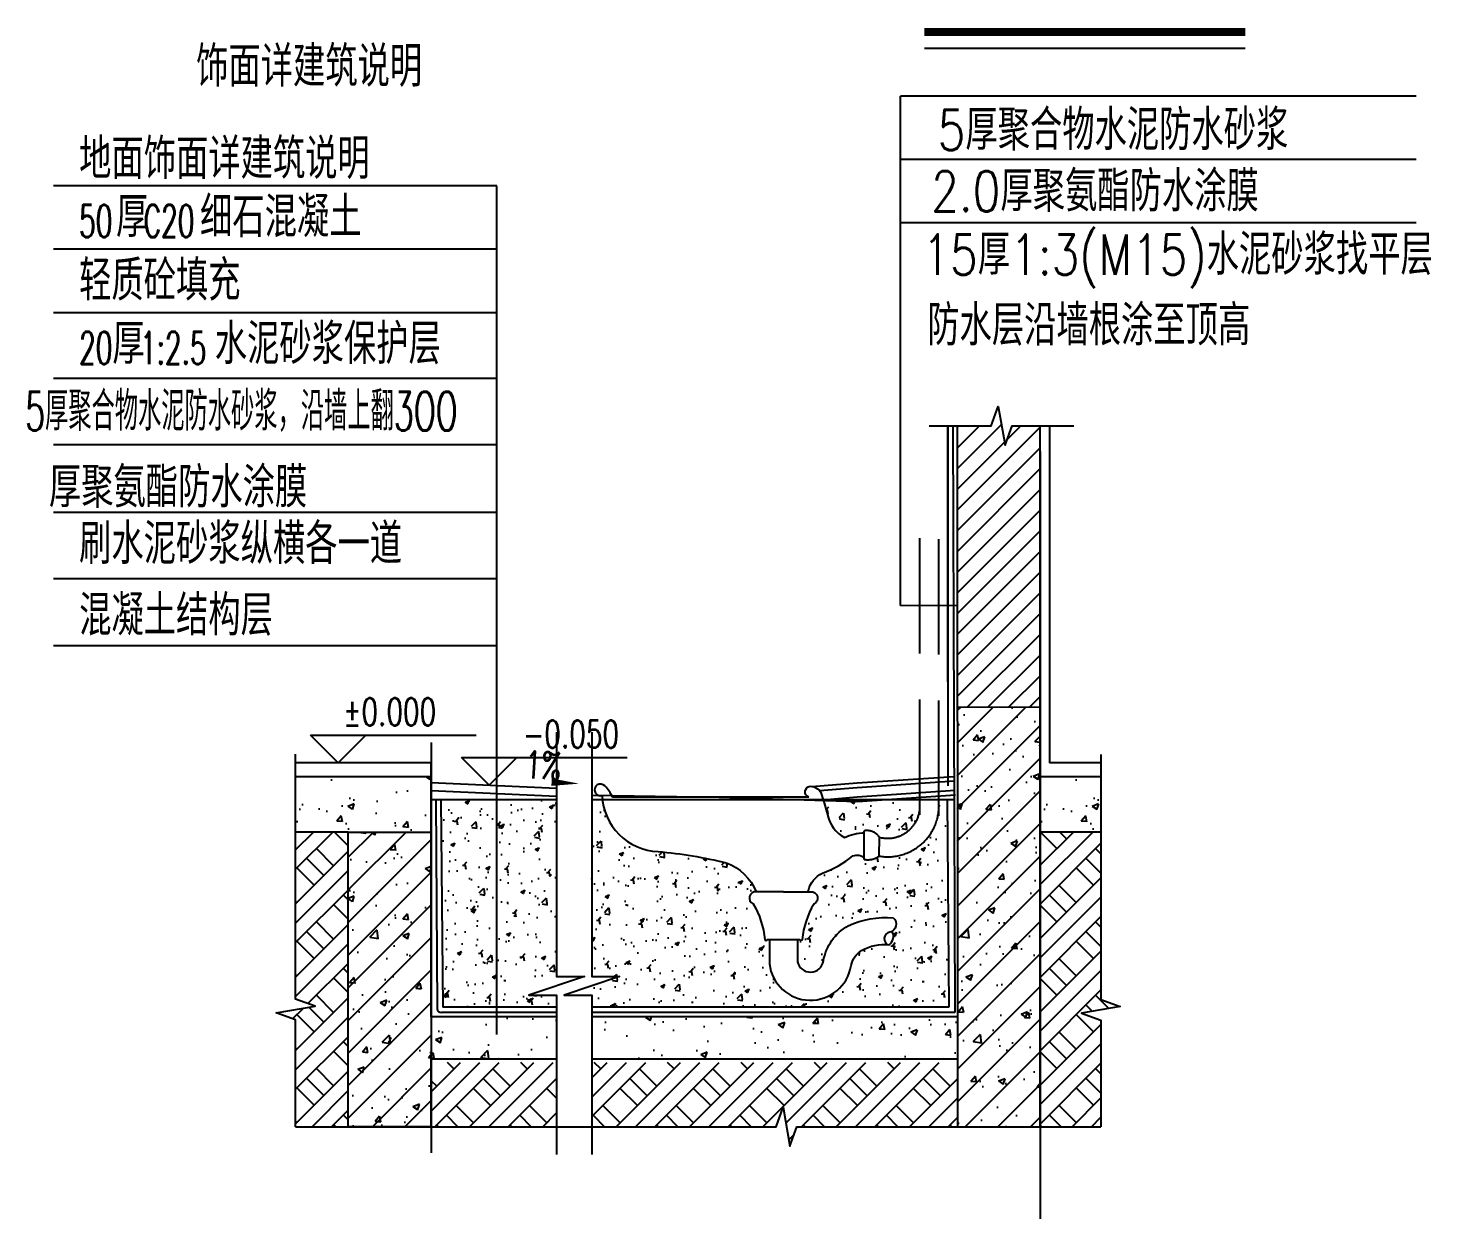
# Model space of a CAD drawing. Extents: x -446699 to 757189, y -606167 to -103070.
# Drawn here: x -173488 to -170448, y -409224 to -406643 of the extents above; entities that cross this region are included whole.
import ezdxf

# ---------------------------------------------------------------- set-up
doc = ezdxf.new("R2010")
doc.units = 0
doc.header["$LTSCALE"] = 1000
doc.header["$MEASUREMENT"] = 0
doc.linetypes.add('DASH', pattern=[0.35, 0.25, -0.1])
for name, color, linetype in [('08', 8, 'Continuous'), ('8', 8, 'Continuous'), ('9', 9, 'Continuous'), ('AXIS', 3, 'Continuous'), ('DIM_ELEV', 3, 'Continuous'), ('DIM_SYMB', 3, 'Continuous'), ('DOTE', 1, 'Continuous'), ('PUB_DIM', 3, 'Continuous'), ('PUB_TEXT', 7, 'Continuous'), ('WALL', 4, 'Continuous'), ('填充', 8, 'Continuous'), ('看线', 6, 'Continuous')]:
    doc.layers.add(name, color=color, linetype=linetype)
doc.styles.add('_TCH_DIM', font='SIMPLEX', dxfattribs={"bigfont": 'GBCBIG'})
doc.styles.add('天正', font='simplex8.shx', dxfattribs={"width": 0.8, "bigfont": 'hztxt.shx'})
pattern_1 = [(50, (-1432771.02, -576778.714), (91.0923345, -7.9695428), [9.525, -104.775]), (355, (-1432771.02, -576778.71), (-17.621413, 95.5283214), [7.62, -83.82]), (100.451, (-1432763.43, -576779.38), (73.471251, 87.558344), [8.095, -89.045]), (46.1842, (-1432771.02, -576753.31), (135.53952, -21.021164), [14.2875, -157.1625]), (96.6356, (-1432759.73, -576755.07), (118.702117, 123.712778), [12.1425, -133.5675]), (351.184, (-1432771.02, -576753.31), (118.702303, 123.712559), [11.43, -125.73]), (21, (-1432758.32, -576759.664), (75.80744, -51.1327593), [9.525, -104.775]), (326, (-1432758.32, -576759.66), (30.901014, 92.093983), [7.62, -83.82]), (71.4514, (-1432752.005, -576763.925), (106.7082454, 40.961429), [8.095, -89.045]), (37.5, (-1432771.022, -576778.714), (1.5443016, 42.2775194), [0, -82.804, 0, -85.09, 0, -84.1375]), (7.5, (-1432771.022, -576778.714), (33.4098313, 50.0902874), [0, -48.514, 0, -80.899, 0, -32.0675]), (327.5, (-1432799.343, -576778.714), (67.7952976, -2.864372), [0, -31.75, 0, -99.06, 0, -131.445]), (317.5, (-1432812.043, -576778.714), (74.0645907, 12.7132455), [0, -41.275, 0, -65.786, 0, -93.345])]

# ---------------------------------------------------------------- blocks, each defined once
blk = doc.blocks.new('A$C86594536')
at = {"linetype": 'DASH'}
for p, q in [((705.3, 483), (705.3, 1089.3)), ((745.9, 480.9), (745.9, 1087.2)), ((617, 393.9), (617.9, 434.6))]:
    blk.add_line(p, q, dxfattribs=at)
for p, q in [((464.4, 521.4), (38.6, 521.4)), ((584.6, 386.8), (584.6, 448.8)), ((374, 213.1), (445.1, 213.1))]:
    blk.add_line(p, q)
for points in [[(746.1, 496.6, -0.447155), (617, 393.9, -0.399621)], [(705.3, 496.6, -0.461066), (617.9, 434.6, -7.531578)], [(584.6, 448.8, -0.282964), (617.9, 434.6, -0.109279)], [(584.3, 386.8, 0.207005), (617, 393.9, 0.244222)]]:
    blk.add_lwpolyline(points, format="xyb", dxfattribs=at)
for points in [[(409.5, 316.7), (350.6, 316.7, 0.833833), (343.5, 290.3, -0.114684), (368.9, 213.1, 0.914346), (374, 213.1)], [(409.5, 316.7), (468.5, 316.7, -0.833833), (475.6, 290.3, 0.114684), (450.2, 213.1, -0.914346), (445.1, 213.1)], [(440, 213.1), (440, 165, 0.840809), (495.9, 166.8, -0.220309), (549.8, 243, -0.124884), (647.3, 260.3)], [(647.3, 260.3, -0.596526), (640.2, 228.7, 0.846514), (638.2, 201.3, 0.359148), (645.2, 231, -3.00203)], [(379, 213.1), (379, 160.5, 0.870749), (556, 156.4, -0.207932), (578.7, 189.3, -0.166888), (638.2, 201.3)]]:
    blk.add_lwpolyline(points, format="xyb")
at = {"layer": 'WALL'}
for points in [[(38.6, 521.4, 0.116062), (22.3, 545.8, 0.853199), (1, 532.6, 0.414214), (16.2, 525.5, 0.391873), (138.2, 403.6, -0.039653), (285.5, 379.2, -0.207988), (350.6, 316.7)], [(464.4, 521.4, -0.787367), (467.2, 545.3, -0.343113), (492.9, 525.1, 0.008139), (505, 483.8, 0.229251), (541.6, 434, -0.116501), (584.6, 444.2)], [(463.1, 316.7, -0.00397), (463.4, 319.2, -0.228721), (493.9, 356.8, 0.085904), (559.9, 394.4, -0.278038), (584.6, 390.4)]]:
    blk.add_lwpolyline(points, format="xyb", dxfattribs=at)

msp = doc.modelspace()

# ---------------------------------------------------------------- hatches: boundary and pattern name
h = msp.add_hatch()
h.set_pattern_fill('混凝土', color=8, scale=20)
h.set_pattern_definition([(50, (-1447386.02, -580735.71), (143.452037, -12.550427), [15, -165]), (355, (-1447386.02, -580735.71), (-27.750267, 150.438427), [12, -132]), (100.4514, (-1447374.07, -580736.76), (115.701876, 137.887908), [12.748038, -140.228422]), (46.1842, (-1447386.02, -580695.71), (213.44821, -33.103803), [22.5, -247.5]), (96.6356, (-1447368.24, -580698.47), (186.93254, 194.823574), [19.122058, -210.3426]), (351.1842, (-1447386.02, -580695.71), (186.93239, 194.82372), [18, -198]), (21, (-1447366.02, -580705.71), (119.38141, -80.523778), [15, -165]), (326, (-1447366.02, -580705.71), (48.663066, 145.030009), [12, -132]), (71.4514, (-1447356.07, -580712.42), (168.044526, 64.5061), [12.748038, -140.228422]), (37.5, (-1447386.02, -580735.714), (2.431971, 66.5787708), [0, -130.4, 0, -134, 0, -132.5]), (7.5, (-1447386.02, -580735.714), (52.6139075, 78.8823424), [0, -76.4, 0, -127.4, 0, -50.5]), (327.5, (-1447430.62, -580735.714), (106.7644872, -4.5109743), [0, -50, 0, -156, 0, -207]), (317.5, (-1447450.62, -580735.71), (116.637234, 20.0209965), [0, -65, 0, -103.6, 0, -147])])
h.paths.add_polyline_path([(-172908, -408265.9), (-172908, -408385.9), (-172794.2, -408385.9), (-172614.2, -408385.9), (-172614.2, -408285.9), (-172614.2, -408265.9)])
h = msp.add_hatch()
h.set_pattern_fill('混凝土', color=8, scale=20)
h.set_pattern_definition([(50, (-1445772.62, -580735.71), (143.452037, -12.550427), [15, -165]), (355, (-1445772.62, -580735.71), (-27.750267, 150.438427), [12, -132]), (100.4514, (-1445760.67, -580736.76), (115.701876, 137.887908), [12.748038, -140.228422]), (46.1842, (-1445772.62, -580695.71), (213.44821, -33.103803), [22.5, -247.5]), (96.6356, (-1445754.83, -580698.47), (186.93254, 194.823574), [19.122058, -210.3426]), (351.1842, (-1445772.62, -580695.71), (186.93239, 194.82372), [18, -198]), (21, (-1445752.62, -580705.71), (119.38141, -80.523778), [15, -165]), (326, (-1445752.62, -580705.71), (48.663066, 145.030009), [12, -132]), (71.4514, (-1445742.67, -580712.42), (168.044526, 64.5061), [12.748038, -140.228422]), (37.5, (-1445772.62, -580735.714), (2.431971, 66.5787708), [0, -130.4, 0, -134, 0, -132.5]), (7.5, (-1445772.62, -580735.714), (52.6139075, 78.8823424), [0, -76.4, 0, -127.4, 0, -50.5]), (327.5, (-1445817.22, -580735.714), (106.7644872, -4.5109743), [0, -50, 0, -156, 0, -207]), (317.5, (-1445837.22, -580735.71), (116.637234, 20.0209965), [0, -65, 0, -103.6, 0, -147])])
h.paths.add_polyline_path([(-171294.6, -408265.9), (-171294.6, -408385.9), (-171180.8, -408385.9), (-171163, -408385.9), (-171163, -408285.9), (-171163, -408265.9)])
h = msp.add_hatch()
h.set_pattern_fill('混凝土', color=8, scale=20)
h.set_pattern_definition([(50, (-1447386.02, -580935.71), (143.452037, -12.550427), [15, -165]), (355, (-1447386.02, -580935.71), (-27.750267, 150.438427), [12, -132]), (100.4514, (-1447374.07, -580936.76), (115.701876, 137.887908), [12.748038, -140.228422]), (46.1842, (-1447386.02, -580895.71), (213.44821, -33.103803), [22.5, -247.5]), (96.6356, (-1447368.24, -580898.47), (186.93254, 194.823574), [19.122058, -210.3426]), (351.1842, (-1447386.02, -580895.71), (186.93239, 194.82372), [18, -198]), (21, (-1447366.02, -580905.71), (119.38141, -80.523778), [15, -165]), (326, (-1447366.02, -580905.71), (48.663066, 145.030009), [12, -132]), (71.4514, (-1447356.07, -580912.42), (168.044526, 64.5061), [12.748038, -140.228422]), (37.5, (-1447386.02, -580935.714), (2.431971, 66.5787708), [0, -130.4, 0, -134, 0, -132.5]), (7.5, (-1447386.02, -580935.714), (52.6139075, 78.8823424), [0, -76.4, 0, -127.4, 0, -50.5]), (327.5, (-1447430.62, -580935.714), (106.7644872, -4.5109743), [0, -50, 0, -156, 0, -207]), (317.5, (-1447450.62, -580935.71), (116.637234, 20.0209965), [0, -65, 0, -103.6, 0, -147])])
h.paths.add_polyline_path([(-171473.6, -408877.4), (-171473.6, -408786.3), (-172266.1, -408786.3), (-172266.1, -408877.4)])
h.paths.add_polyline_path([(-172342.4, -408877.4), (-172342.4, -408786.3), (-172614.2, -408786.3), (-172614.2, -408877.4)])
at = {"layer": '08'}
h = msp.add_hatch(dxfattribs=at)
h.set_pattern_fill('夯实土壤', color=8, scale=20, style=0)
h.set_pattern_definition([(45, (-173503.62, -409613.78), (-79.479, 79.479), []), (45, (-173461.62, -409613.78), (-79.479, 79.479), []), (45, (-173419.62, -409613.78), (-79.479, 79.479), []), (135, (-173503.62, -409613.78), (-79.479, -79.479), [53, -59.4]), (135, (-173482.62, -409592.78), (-79.479, -79.479), [53, -59.4]), (135, (-173461.62, -409571.78), (-79.479, -79.479), [53, -59.4])])
h.paths.add_polyline_path([(-172794.2, -408385.9), (-172908, -408385.9), (-172908, -408748.2), (-172866, -408763.1), (-172950, -408777.9), (-172908, -408793.2), (-172908, -409024.5), (-172794.2, -409024.5)])
h = msp.add_hatch(dxfattribs=at)
h.set_pattern_fill('夯实土壤', color=8, scale=20, style=0)
h.set_pattern_definition([(45, (-173245.35, -409613.78), (-79.479, 79.479), []), (45, (-173203.35, -409613.78), (-79.479, 79.479), []), (45, (-173161.35, -409613.78), (-79.479, 79.479), []), (135, (-173245.35, -409613.78), (-79.479, -79.479), [53, -59.4]), (135, (-173224.35, -409592.78), (-79.479, -79.479), [53, -59.4]), (135, (-173203.35, -409571.78), (-79.479, -79.479), [53, -59.4])])
h.paths.add_polyline_path([(-171205, -408778.7), (-171121, -408763.9), (-171163, -408748.6), (-171163, -408385.9), (-171294.6, -408385.9), (-171294.6, -409024.5), (-171163, -409024.5), (-171163, -408793.6)])
h = msp.add_hatch(dxfattribs=at)
h.set_pattern_fill('夯实土壤', color=8, scale=20, style=0)
h.set_pattern_definition([(45, (-173121.35, -409614.79), (-79.479, 79.479), []), (45, (-173079.35, -409614.79), (-79.479, 79.479), []), (45, (-173037.35, -409614.79), (-79.479, 79.479), []), (135, (-173121.35, -409614.79), (-79.479, -79.479), [53, -59.4]), (135, (-173100.35, -409593.79), (-79.479, -79.479), [53, -59.4]), (135, (-173079.35, -409572.79), (-79.479, -79.479), [53, -59.4])])
h.paths.add_polyline_path([(-172266.1, -408885.6), (-172266.1, -409025.5), (-171866.9, -409025.5), (-171851.6, -408983.5), (-171836.8, -409067.5), (-171821.9, -409025.5), (-171473.6, -409025.5), (-171473.8, -408885.6)])
h.paths.add_polyline_path([(-172342.4, -409025.5), (-172342.4, -408885.6), (-172614.2, -408885.6), (-172614.2, -408885.6), (-172614.2, -409025.5)])
at = {"layer": '8'}
h = msp.add_hatch(dxfattribs=at)
h.set_pattern_fill('ANSI31', color=8, scale=20, style=0)
h.set_pattern_definition([(45, (-173144.953, -409313.782), (-22.45064, 22.45064), [])])
h.paths.add_polyline_path([(-171294.6, -407505.1), (-171355.6, -407505.1), (-171370.5, -407547.1), (-171385.3, -407463.1), (-171400.6, -407505.1), (-171474.8, -407505.1), (-171474.2, -408114.7), (-171294.6, -408114.7)])
h = msp.add_hatch(dxfattribs=at)
h.set_pattern_fill('钢筋混凝土', color=8, scale=20, style=0)
h.set_pattern_definition([(45, (-1447386.02, -580735.714), (-35.355339, 35.355339), []), (50, (-1447386.02, -580735.71), (143.452037, -12.550427), [15, -165]), (355, (-1447386.02, -580735.71), (-27.750267, 150.438427), [12, -132]), (100.4514, (-1447374.07, -580736.76), (115.701876, 137.887908), [12.748038, -140.228422]), (46.1842, (-1447386.02, -580695.71), (213.44821, -33.103803), [22.5, -247.5]), (96.6356, (-1447368.24, -580698.47), (186.93254, 194.823574), [19.122058, -210.3426]), (351.1842, (-1447386.02, -580695.71), (186.93239, 194.82372), [18, -198]), (21, (-1447366.02, -580705.71), (119.38141, -80.523778), [15, -165]), (326, (-1447366.02, -580705.71), (48.663066, 145.030009), [12, -132]), (71.4514, (-1447356.07, -580712.42), (168.044526, 64.5061), [12.748038, -140.228422]), (37.5, (-1447386.02, -580735.714), (2.431971, 66.5787708), [0, -130.4, 0, -134, 0, -132.5]), (7.5, (-1447386.02, -580735.714), (52.6139075, 78.8823424), [0, -76.4, 0, -127.4, 0, -50.5]), (327.5, (-1447430.62, -580735.714), (106.7644872, -4.5109743), [0, -50, 0, -156, 0, -207]), (317.5, (-1447450.62, -580735.71), (116.637234, 20.0209965), [0, -65, 0, -103.6, 0, -147])])
h.paths.add_polyline_path([(-171473.8, -408786.3), (-171473.6, -409024.5), (-171294.6, -409024.5), (-171294.6, -408263.3), (-171294.6, -408114.6), (-171474.3, -408114.8)])
h = msp.add_hatch(dxfattribs=at)
h.set_pattern_fill('钢筋混凝土', color=8, scale=20, style=0)
h.set_pattern_definition([(45, (-1447386.02, -580935.714), (-35.355339, 35.355339), []), (50, (-1447386.02, -580935.71), (143.452037, -12.550427), [15, -165]), (355, (-1447386.02, -580935.71), (-27.750267, 150.438427), [12, -132]), (100.4514, (-1447374.07, -580936.76), (115.701876, 137.887908), [12.748038, -140.228422]), (46.1842, (-1447386.02, -580895.71), (213.44821, -33.103803), [22.5, -247.5]), (96.6356, (-1447368.24, -580898.47), (186.93254, 194.823574), [19.122058, -210.3426]), (351.1842, (-1447386.02, -580895.71), (186.93239, 194.82372), [18, -198]), (21, (-1447366.02, -580905.71), (119.38141, -80.523778), [15, -165]), (326, (-1447366.02, -580905.71), (48.663066, 145.030009), [12, -132]), (71.4514, (-1447356.07, -580912.42), (168.044526, 64.5061), [12.748038, -140.228422]), (37.5, (-1447386.02, -580935.714), (2.431971, 66.5787708), [0, -130.4, 0, -134, 0, -132.5]), (7.5, (-1447386.02, -580935.714), (52.6139075, 78.8823424), [0, -76.4, 0, -127.4, 0, -50.5]), (327.5, (-1447430.62, -580935.714), (106.7644872, -4.5109743), [0, -50, 0, -156, 0, -207]), (317.5, (-1447450.62, -580935.71), (116.637234, 20.0209965), [0, -65, 0, -103.6, 0, -147])])
h.paths.add_polyline_path([(-172794.2, -408385.9), (-172614.2, -408385.9), (-172614.2, -409024.5), (-172794.2, -409024.5)])
at = {"layer": '填充'}
h = msp.add_hatch(dxfattribs=at)
h.set_pattern_fill('AR-CONC', color=256, scale=50, style=0)
h.set_pattern_definition(pattern_1)
h.paths.add_polyline_path([(-172342.4, -408315.9), (-172593.2, -408315.9), (-172589.1, -408765.3), (-172342.4, -408765.3), (-172342.4, -408739.2), (-172402.4, -408739.2), (-172282.4, -408699.2), (-172342.4, -408699.2)])
h = msp.add_hatch(dxfattribs=at)
h.set_pattern_fill('AR-CONC', color=256, scale=50, style=0)
h.set_pattern_definition(pattern_1)
h.paths.add_polyline_path([(-171909.7, -408515.1, 0.207988), (-171974.8, -408452.6, 0.039653), (-172122.1, -408428.2, -0.369999), (-172243.4, -408315.9), (-172266.1, -408315.9), (-172266.1, -408699.2), (-172206.1, -408699.2), (-172326.1, -408739.2), (-172266.1, -408739.2), (-172266.1, -408765.3), (-171492.4, -408765.3), (-171495.8, -408315.9), (-171514.4, -408315.9), (-171514.4, -408338, -0.439598), (-171643.4, -408437.9, -0.205402), (-171675.8, -408445), (-171675.8, -408441.4, 0.278038), (-171700.4, -408437.4, -0.085904), (-171766.5, -408475, 0.228721), (-171796.9, -408512.6, 0.00397), (-171797.2, -408515.1), (-171791.9, -408515.1, -0.833833), (-171784.7, -408541.5, 0.114684), (-171810.2, -408618.7, -0.914346), (-171815.2, -408618.7), (-171820.3, -408618.7), (-171820.3, -408666.8, 0.81355), (-171764.7, -408666.8, -0.22465), (-171710.6, -408588.8, -0.124884), (-171613, -408571.5, -0.499887), (-171615.2, -408600.8, -0.359148), (-171622.1, -408630.5, 0.166888), (-171681.6, -408642.5, 0.207932), (-171704.3, -408675.4, -0.870749), (-171881.3, -408671.3), (-171881.3, -408618.7), (-171886.4, -408618.7, -0.914346), (-171891.5, -408618.7, 0.114684), (-171916.9, -408541.5, -0.833833)])
h.paths.add_polyline_path([(-171555.1, -408335.2), (-171555.1, -408315.9), (-171638.6, -408315.9), (-171690.7, -408319.5), (-171764.5, -408317.2, 0.006074), (-171755.3, -408347.9, 0.229251), (-171718.7, -408397.7, -0.116501), (-171675.8, -408387.6), (-171675.8, -408383, -0.282964), (-171642.5, -408397.2, 0.461066)], flags=17)

# ---------------------------------------------------------------- linework, layer by layer
at = {"color": 8}
msp.add_line((-172614.2, -408235.9), (-172908, -408235.9), dxfattribs=at)
for points in [[(-172614.2, -408285.9), (-172614.2, -408235.9)], [(-172614.2, -408296), (-172342.4, -408307.8)], [(-172266.7, -408305.9), (-171990.2, -408310.2), (-171690.7, -408319.5), (-171478.2, -408305.1)]]:
    msp.add_lwpolyline(points)
at = {"color": 2}
for points in [[(-171789.1, -408286.8), (-171691.5, -408279.4), (-171480.9, -408265.2)], [(-172614.2, -408278.7), (-172342.4, -408290.9)], [(-171773, -408295.9), (-171691.3, -408289.4), (-171480.2, -408275.1)], [(-171764.9, -408315.9), (-171690.9, -408309.4), (-171478.8, -408295.1)]]:
    msp.add_lwpolyline(points, dxfattribs=at)
at = {"layer": '08'}
msp.add_line((-171163, -408385.9), (-171294.6, -408385.9), dxfattribs=at)
at = {"layer": '9'}
msp.add_line((-172614.2, -408265.9), (-172908, -408265.9), dxfattribs=at)
at = {"layer": 'AXIS'}
msp.add_line((-171294.6, -409024.5), (-171294.6, -409224.5), dxfattribs=at)
at = {"layer": 'DIM_ELEV'}
for p, q in [((-172815.7, -408235.9), (-172875.7, -408175.9)), ((-172875.7, -408175.9), (-172517, -408175.9)), ((-172815.7, -408235.9), (-172755.7, -408175.9)), ((-172488.6, -408284.3), (-172548.6, -408224.3)), ((-172548.6, -408224.3), (-172189.9, -408224.3)), ((-172488.6, -408284.3), (-172428.6, -408224.3))]:
    msp.add_line(p, q, dxfattribs=at)
at = {"layer": 'DIM_SYMB', "const_width": 17.5}
msp.add_lwpolyline([(-171545.5, -406651.8), (-170850, -406651.8)], dxfattribs=at)
at = {"layer": 'DIM_SYMB'}
msp.add_lwpolyline([(-171545.5, -406686.8), (-170850, -406686.8)], dxfattribs=at)
msp.add_lwpolyline([(-172453.4, -408272.3, 0, 0, 0), (-172293.5, -408280.9, 0, 16, 0), (-172353.4, -408277.7, 0, 0, 0)], format="xyseb", dxfattribs=at)
at = {"layer": 'DOTE', "ltscale": 0.2}
for p, q in [((-171294.6, -407560.9), (-171294.6, -409102.7)), ((-172614.2, -408191.4), (-172614.2, -409081.5)), ((-171294.6, -408263.3), (-171294.6, -409166.7))]:
    msp.add_line(p, q, dxfattribs=at)
at = {"layer": 'PUB_DIM'}
for p, q in [((-171597.5, -407894.4), (-171597.5, -406790.4)), ((-170480, -406790.4), (-171597.5, -406790.4)), ((-170480, -406927.9), (-171597.5, -406927.9)), ((-172472.4, -406985.1), (-173432.6, -406985.1)), ((-172472.4, -408824.7), (-172472.4, -406985.1)), ((-170480, -407065.4), (-171597.5, -407065.4)), ((-172472.4, -407122.6), (-173432.6, -407122.6)), ((-172472.4, -407260.1), (-173432.6, -407260.1)), ((-172472.4, -407403), (-173432.6, -407403)), ((-172472.4, -407546.3), (-173432.6, -407546.3)), ((-172472.4, -407693.4), (-173432.6, -407693.4)), ((-172472.4, -407836.6), (-173432.6, -407836.6)), ((-171597.5, -407894.4), (-171474.4, -407894.3)), ((-172472.4, -407982), (-173432.6, -407982))]:
    msp.add_line(p, q, dxfattribs=at)
for points in [[(-171534.8, -407505.1), (-171400.6, -407505.1), (-171385.3, -407463.1), (-171370.5, -407547.1), (-171355.6, -407505.1), (-171221.4, -407505.1)], [(-172342.4, -408169.2), (-172342.4, -408699.2), (-172282.4, -408699.2), (-172402.4, -408739.2), (-172342.4, -408739.2), (-172342.4, -409085.1)], [(-172266.1, -408169.2), (-172266.1, -408699.2), (-172206.1, -408699.2), (-172326.1, -408739.2), (-172266.1, -408739.2), (-172266.1, -409085.1)], [(-172908, -409024.5), (-172908, -408793.2), (-172950, -408777.9), (-172866, -408763.1), (-172908, -408748.2), (-172908, -408216.9)], [(-171163, -408217.7), (-171163, -408748.6), (-171121, -408763.9), (-171205, -408778.7), (-171163, -408793.6), (-171163, -409024.5)], [(-172908, -409024.5), (-171866.9, -409024.5), (-171851.6, -408982.5), (-171836.8, -409066.5), (-171821.9, -409024.5), (-171163, -409024.5)]]:
    msp.add_lwpolyline(points, dxfattribs=at)
at = {"layer": 'WALL', "ltscale": 4}
for p, q in [((-171294.6, -409024.5), (-171294.6, -407505.1)), ((-172908, -408886.3), (-172908, -408886.3))]:
    msp.add_line(p, q, dxfattribs=at)
at = {"layer": 'WALL'}
for p, q in [((-171163, -408265.9), (-171294.6, -408265.9)), ((-172342.4, -408315.9), (-172614.2, -408315.9)), ((-171480.4, -408315.9), (-172266.1, -408315.9)), ((-171473.6, -408786.3), (-171473.6, -409024.5)), ((-172266.1, -408877.4), (-171473.7, -408877.4))]:
    msp.add_line(p, q, dxfattribs=at)
for points in [[(-171474.8, -407505.1), (-171473.8, -408786.3), (-172266.1, -408786.3)], [(-172342.4, -408786.3), (-172614.2, -408786.3), (-172614.2, -408285.9)], [(-172794.2, -408385.9), (-172908, -408385.9)], [(-172614.2, -409024.5), (-172614.2, -408877.4), (-172342.4, -408877.4)]]:
    msp.add_lwpolyline(points, dxfattribs=at)
at = {"layer": 'WALL', "ltscale": 4}
msp.add_lwpolyline([(-171474.2, -408114.8), (-171294.6, -408114.6)], dxfattribs=at)
at = {"layer": 'WALL'}
msp.add_lwpolyline([(-172794.2, -408385.9), (-172614.2, -408385.9), (-172614.2, -409024.5), (-172794.2, -409024.5)], close=True, dxfattribs=at)
at = {"layer": '看线'}
for p, q in [((-171494.8, -408060.3), (-171494.8, -407505.1)), ((-171483.8, -407505.1), (-171479.7, -408777.3)), ((-171274.6, -407505.1), (-171274.6, -408235.9)), ((-171163, -408235.9), (-171274.6, -408235.9)), ((-172604.5, -408315.9), (-172601.1, -408768.3)), ((-172593.2, -408315.9), (-172589.1, -408765.3)), ((-171495.8, -408315.9), (-171492.4, -408765.3)), ((-172342.4, -408777.3), (-172592.1, -408777.3)), ((-172342.4, -408765.3), (-172589.1, -408765.3)), ((-171492.4, -408765.3), (-172266.1, -408765.3)), ((-171479.7, -408777.3), (-172266.1, -408777.3))]:
    msp.add_line(p, q, dxfattribs=at)
msp.add_lwpolyline([(-171494.8, -407505.1), (-171494.8, -408285.9)], dxfattribs=at)
msp.add_arc((-172592.1, -408768.3), 9, 180, 270, dxfattribs=at)

# ---------------------------------------------------------------- block references
msp.add_blockref('A$C86594536', (-172260.3, -408831.8))

# ---------------------------------------------------------------- texts
at = {"layer": 'PUB_TEXT'}
for s, height, style, width, p in [('饰面详建筑说明', 87.5, '天正', 0.8, (-173123.8, -406770)), ('5厚聚合物水泥防水砂浆', 87.5, '天正', 0.8, (-171516.7, -406907.5)), ('地面饰面详建筑说明', 87.5, '天正', 0.8, (-173377.3, -406970)), ('2.0厚聚氨酯防水涂膜', 87.5, '天正', 0.8, (-171530.8, -407040.4)), ('厚', 87.5, '天正', 0.8, (-173297.3, -407096.4)), ('细石混凝土', 87.5, '天正', 0.8, (-173115.3, -407096.4)), ('50', 70, '天正', 0.6, (-173377.3, -407096.4)), ('C20', 70, '天正', 0.6, (-173237.3, -407096.4)), ('15厚1:3(M15)水泥砂浆找平层', 87.5, '天正', 0.8, (-171549.7, -407177.9)), ('轻质砼填充', 87.5, '天正', 0.8, (-173377.3, -407233.9)), ('防水层沿墙根涂至顶高', 87.5, '天正', 0.8, (-171539.3, -407331)), ('厚', 87.5, '天正', 0.8, (-173305.3, -407371.4)), ('水泥砂浆保护层', 87.5, '天正', 0.8, (-173083.3, -407371.4)), ('20', 70, '天正', 0.6, (-173377.3, -407371.4)), ('1:2.5', 70, '天正', 0.6, (-173245.3, -407371.4)), ('5厚聚合物水泥防水砂浆，沿墙上翻3OO', 84, '天正', 0.6, (-173494.4, -407515.5)), ('厚聚氨酯防水涂膜', 87.5, '天正', 0.8, (-173442.8, -407682.1)), ('刷水泥砂浆纵横各一道', 87.5, '天正', 0.8, (-173377.3, -407804.7)), ('混凝土结构层', 87.5, '天正', 0.8, (-173377.3, -407959.8)), ('%%P0.000', 59.5, '_TCH_DIM', 0.705882, (-172805, -408154.9))]:
    msp.add_text(s, height=height, dxfattribs=dict(at, style=style, width=width)).set_placement(p)
at = {"layer": 'PUB_TEXT', "color": 7, "style": '_TCH_DIM', "width": 0.705882}
msp.add_text('-0.050', height=59.5, dxfattribs=at).set_placement((-172415.9, -408203.3))
msp.add_text('1%%%', height=59.5, rotation=356.9308, dxfattribs=at).set_placement((-172412.8, -408268.6))

doc.saveas('drawing.dxf')
